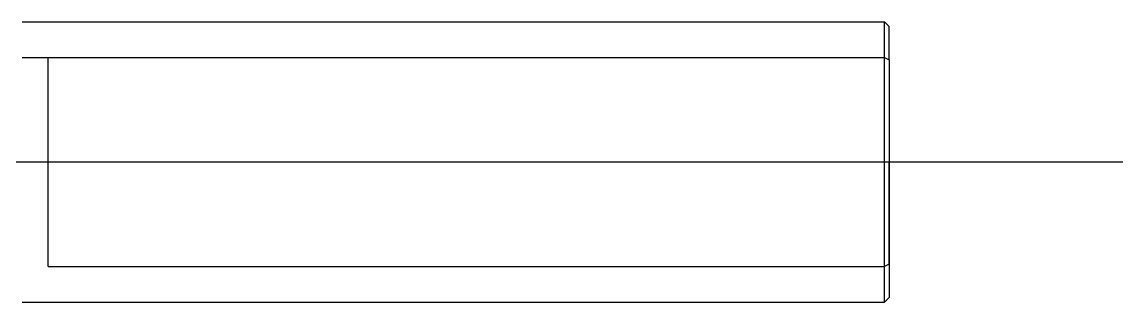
# Model space of a CAD drawing. Extents: x -38 to 38, y -21 to 21.
# Drawn here: x 26.22 to 38, y -1.5 to 1.5 of the extents above; entities that cross this region are included whole.
import ezdxf

# ---------------------------------------------------------------- set-up
doc = ezdxf.new("R2010")
doc.units = 0
doc.header["$MEASUREMENT"] = 0
doc.layers.get('0').update_dxf_attribs({"true_color": 0xffffff})

# ---------------------------------------------------------------- blocks, each defined once
blk = doc.blocks.new('SHAPE2DVIEW002')
at = {"color": 0}
for p, q in [((26.22, 1.5), (35.45, 1.5)), ((35.5, 1.45), (35.45, 1.5)), ((26.5, 1.118), (35.45, 1.118)), ((35.45, -1.118), (35.45, 1.118)), ((35.5, 1.095), (35.5, -1.095)), ((26.5, -1.118), (35.45, -1.118)), ((26.22, -1.5), (35.45, -1.5)), ((35.5, -1.45), (35.45, -1.5))]:
    blk.add_line(p, q, dxfattribs=at)
for points in [[(35.45, 1.118), (35.45, 1.5)], [(35.5, 1.095), (35.5, 1.45)], [(26.22, 1.118), (26.5, 1.118)], [(26.5, -1.118), (26.5, 1.118)], [(35.45, 1.118), (35.5, 1.095)], [(35.5, -1.095), (35.5, 0)], [(35.5, 0), (35.5, 0)], [(35.5, -1.095), (35.45, -1.118)], [(35.45, -1.5), (35.45, -1.118)], [(35.5, -1.095), (35.5, -1.45)]]:
    blk.add_lwpolyline(points, dxfattribs=at)

msp = doc.modelspace()

# ---------------------------------------------------------------- linework, layer by layer
at = {"color": 0}
msp.add_lwpolyline([(0, 0), (38, 0)], dxfattribs=at)

# ---------------------------------------------------------------- block references
msp.add_blockref('SHAPE2DVIEW002', (0, 0), dxfattribs=at)

doc.saveas('drawing.dxf')
